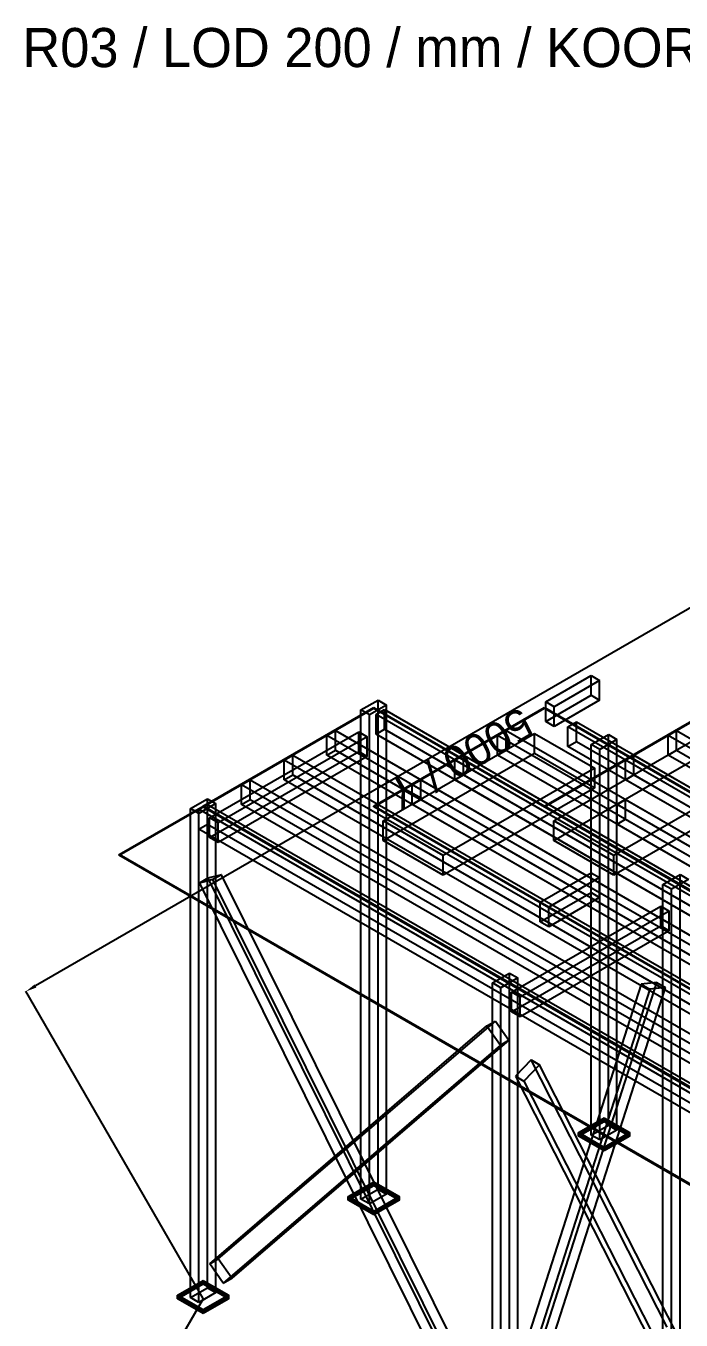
# Model space of a CAD drawing. Header units: millimetres. Extents: x -5230 to 17056, y -12562 to 3959.
# Drawn here: x -5230 to -1904, y -2609 to 3959 of the extents above; entities that cross this region are included whole.
import ezdxf

# ---------------------------------------------------------------- set-up
doc = ezdxf.new("R2010")
doc.units = ezdxf.units.MM
for name, color, linetype, true_color in [('balok', 7, 'Continuous', 0x333333), ('baseplate', 7, 'Continuous', 0x555555), ('bracing', 7, 'Continuous', 0x111111), ('dek', 7, 'Continuous', 0x444444), ('dim', 7, 'Continuous', 0x222222), ('kolom', 7, 'Continuous', 0x111111), ('stiffener', 7, 'Continuous', 0x666666)]:
    doc.layers.add(name, color=color, linetype=linetype, true_color=true_color)
doc.dimstyles.get("Standard").update_dxf_attribs({"dimtxt": 2.5, "dimasz": 2.5, "dimexe": 1.25, "dimexo": 0.625, "dimtad": 1, "dimcen": 2.5, "dimazin": 3, "dimtfac": 1, "dimtmove": 0, "dimatfit": 3})

msp = doc.modelspace()

# ---------------------------------------------------------------- linework, layer by layer
at = {"layer": 'balok'}
for p, q in [((-2591.14128, 528.97), (-2360.78528, 661.97)), ((-2360.78528, 661.97), (-2317.48528, 636.97)), ((-2360.78528, 561.97), (-2360.78528, 661.97)), ((-2317.48528, 636.97), (-2547.84128, 503.97)), ((-2317.48528, 536.97), (-2317.48528, 636.97)), ((-2591.14128, 428.97), (-2360.78528, 561.97)), ((-2547.84128, 503.97), (-2591.14128, 528.97)), ((-2591.14128, 428.97), (-2591.14128, 528.97)), ((-2317.48528, 536.97), (-2547.84128, 403.97)), ((-2360.78528, 561.97), (-2317.48528, 536.97)), ((-3452.73334, 464.475), (-3409.43334, 489.475)), ((664.23066, -1912.525), (-3452.73334, 464.475)), ((-3452.73334, 364.475), (-3452.73334, 464.475)), ((-3409.43334, 489.475), (707.53066, -1887.525)), ((-3409.43334, 389.475), (-3409.43334, 489.475)), ((-2547.84128, 403.97), (-2547.84128, 503.97)), ((-2547.84128, 403.97), (-2591.14128, 428.97)), ((-2478.47468, 401.98), (-2435.17468, 426.98)), ((1530.23932, -1912.52), (-2478.47468, 401.98)), ((-2478.47468, 301.98), (-2478.47468, 401.98)), ((-2435.17468, 426.98), (1573.53932, -1887.52)), ((-2435.17468, 326.98), (-2435.17468, 426.98)), ((-3452.73334, 364.475), (-3409.43334, 389.475)), ((664.23066, -2012.525), (-3452.73334, 364.475)), ((-3409.43334, 389.475), (707.53066, -1987.525)), ((-2478.47468, 301.98), (-2435.17468, 326.98)), ((1530.23932, -2012.52), (-2478.47468, 301.98)), ((-2435.17468, 326.98), (1573.53932, -1987.52)), ((-4351.72794, -16.575), (-4308.42794, 8.425)), ((-4308.42794, 8.425), (289.96278, -2646.535)), ((-4308.42794, -91.575), (-4308.42794, 8.425)), ((246.66278, -2671.535), (-4351.72794, -16.575)), ((-4351.72794, -116.575), (-4351.72794, -16.575)), ((-4351.72794, -116.575), (-4308.42794, -91.575)), ((246.66278, -2771.535), (-4351.72794, -116.575)), ((-4308.42794, -91.575), (289.96278, -2746.535)), ((-2619.28628, -487.3), (-2361.21828, -338.3)), ((-2317.91828, -363.3), (-2575.98628, -512.3)), ((-2361.21828, -338.3), (-2317.91828, -363.3)), ((-2361.21828, -438.3), (-2361.21828, -338.3)), ((-2317.91828, -463.3), (-2317.91828, -363.3)), ((-2619.28628, -587.3), (-2361.21828, -438.3)), ((-2361.21828, -438.3), (-2317.91828, -463.3)), ((-2575.98628, -512.3), (-2619.28628, -487.3)), ((-2619.28628, -587.3), (-2619.28628, -487.3)), ((-2317.91828, -463.3), (-2575.98628, -612.3)), ((-2575.98628, -612.3), (-2575.98628, -512.3)), ((-2575.98628, -612.3), (-2619.28628, -587.3))]:
    msp.add_line(p, q, dxfattribs=at)
at = {"layer": 'baseplate'}
for p, q in [((-2424.8, -1657.03), (-2294.9, -1582.03)), ((-2424.8, -1665.03), (-2294.9, -1590.03)), ((-2424.8, -1675.03), (-2294.9, -1600.03)), ((-2294.9, -1582.03), (-2165, -1657.03)), ((-2294.9, -1590.03), (-2294.9, -1582.03)), ((-2294.9, -1590.03), (-2165, -1665.03)), ((-2294.9, -1600.03), (-2294.9, -1590.03)), ((-2294.9, -1600.03), (-2165, -1675.03)), ((-2294.9, -1732.03), (-2424.8, -1657.03)), ((-2424.8, -1665.03), (-2424.8, -1657.03)), ((-2294.9, -1740.03), (-2424.8, -1665.03)), ((-2424.8, -1675.03), (-2424.8, -1665.03)), ((-2294.9, -1750.03), (-2424.8, -1675.03)), ((-2165, -1657.03), (-2294.9, -1732.03)), ((-2165, -1665.03), (-2294.9, -1740.03)), ((-2165, -1675.03), (-2294.9, -1750.03)), ((-2165, -1665.03), (-2165, -1657.03)), ((-2165, -1675.03), (-2165, -1665.03)), ((-2294.9, -1740.03), (-2294.9, -1732.03)), ((-2294.9, -1750.03), (-2294.9, -1740.03)), ((-3593.93464, -1982.01), (-3464.00866, -1906.995)), ((-3593.93464, -1990.01), (-3464.00866, -1914.995)), ((-3593.93464, -2000.01), (-3464.00866, -1924.995)), ((-3464.00866, -1906.995), (-3334.09134, -1982.005)), ((-3464.00866, -1914.995), (-3464.00866, -1906.995)), ((-3464.00866, -1914.995), (-3334.09134, -1990.005)), ((-3464.00866, -1924.995), (-3464.00866, -1914.995)), ((-3464.00866, -1924.995), (-3334.09134, -2000.005)), ((-3464.01732, -2057.02), (-3593.93464, -1982.01)), ((-3593.93464, -1990.01), (-3593.93464, -1982.01)), ((-3464.01732, -2065.02), (-3593.93464, -1990.01)), ((-3593.93464, -2000.01), (-3593.93464, -1990.01)), ((-3464.01732, -2075.02), (-3593.93464, -2000.01)), ((-3334.09134, -1982.005), (-3464.01732, -2057.02)), ((-3334.09134, -1990.005), (-3464.01732, -2065.02)), ((-3334.09134, -2000.005), (-3464.01732, -2075.02)), ((-3334.09134, -1990.005), (-3334.09134, -1982.005)), ((-3334.09134, -2000.005), (-3334.09134, -1990.005)), ((-3464.01732, -2065.02), (-3464.01732, -2057.02)), ((-3464.01732, -2075.02), (-3464.01732, -2065.02)), ((-4459.91732, -2482), (-4330, -2406.99)), ((-4459.91732, -2490), (-4330, -2414.99)), ((-4459.91732, -2500), (-4330, -2424.99)), ((-4330, -2406.99), (-4200.08268, -2482)), ((-4330, -2414.99), (-4330, -2406.99)), ((-4330, -2414.99), (-4200.08268, -2490)), ((-4330, -2424.99), (-4330, -2414.99)), ((-4330, -2424.99), (-4200.08268, -2500)), ((-4330, -2557.01), (-4459.91732, -2482)), ((-4459.91732, -2490), (-4459.91732, -2482)), ((-4330, -2565.01), (-4459.91732, -2490)), ((-4459.91732, -2500), (-4459.91732, -2490)), ((-4200.08268, -2482), (-4330, -2557.01)), ((-4200.08268, -2490), (-4330, -2565.01)), ((-4200.08268, -2490), (-4200.08268, -2482)), ((-4200.08268, -2500), (-4200.08268, -2490)), ((-4330, -2575.01), (-4459.91732, -2500)), ((-4200.08268, -2500), (-4330, -2575.01)), ((-4330, -2565.01), (-4330, -2557.01)), ((-4330, -2575.01), (-4330, -2565.01))]:
    msp.add_line(p, q, dxfattribs=at)
at = {"layer": 'bracing'}
for p, q in [((-4306.02046, -365.525), (-4349.32046, -390.525)), ((-4280.3349, -373.315), (-4349.32046, -390.525)), ((-4349.32046, -390.525), (-2942.4948, -3222.89)), ((-4237.0349, -348.315), (-4306.02046, -365.525)), ((-4306.02046, -365.525), (-2899.1948, -3197.89)), ((-4237.0349, -348.315), (-4280.3349, -373.315)), ((-2873.50924, -3204.73), (-4280.3349, -373.315)), ((-2830.20924, -3179.73), (-4237.0349, -348.315)), ((-2106.25056, -904.65), (-2797.06742, -3058.385)), ((-2717.47336, -3049.61), (-2026.6565, -895.875)), ((-2026.6565, -895.875), (-2106.25056, -904.65)), ((-2106.25056, -904.65), (-2062.95056, -929.65)), ((-2026.6565, -895.875), (-1983.3565, -920.875)), ((-2062.95056, -929.65), (-2753.76742, -3083.385)), ((-2674.17336, -3074.61), (-1983.3565, -920.875)), ((-1983.3565, -920.875), (-2062.95056, -929.65)), ((-4296.9621, -2322.875), (-2890.13644, -1115.97)), ((-4253.6621, -2297.875), (-2846.83644, -1090.97)), ((-2890.13644, -1115.97), (-2846.83644, -1090.97)), ((-2890.13644, -1115.97), (-2821.15954, -1212.835)), ((-2846.83644, -1090.97), (-2777.85954, -1187.835)), ((-2821.15954, -1212.835), (-4227.9852, -2420.69)), ((-2777.85954, -1187.835), (-4184.6852, -2395.69)), ((-2821.15954, -1212.835), (-2777.85954, -1187.835)), ((-2665.40944, -1287.92), (-2745.0035, -1371.065)), ((-2622.10944, -1312.92), (-2701.7035, -1396.065)), ((-1974.59258, -2643.945), (-2665.40944, -1287.92)), ((-2665.40944, -1287.92), (-2622.10944, -1312.92)), ((-1931.29258, -2668.945), (-2622.10944, -1312.92)), ((-2745.0035, -1371.065), (-2054.18664, -2727.08)), ((-2745.0035, -1371.065), (-2701.7035, -1396.065)), ((-2701.7035, -1396.065), (-2010.88664, -2752.08)), ((-4296.9621, -2322.875), (-4253.6621, -2297.875)), ((-4184.6852, -2395.69), (-4253.6621, -2297.875)), ((-4227.9852, -2420.69), (-4296.9621, -2322.875)), ((-4227.9852, -2420.69), (-4184.6852, -2395.69))]:
    msp.add_line(p, q, dxfattribs=at)
at = {"layer": 'dek'}
for p, q in [((-4330, 0), (-3464.00866, 499.995)), ((-4330, -4), (-3464.00866, 495.995)), ((-3464.00866, 0.005), (-2598, 500.01)), ((-3464.00866, 499.995), (736.12598, -1925.025)), ((-3464.00866, 495.995), (-3464.00866, 499.995)), ((-3464.00866, -3.995), (-2598, 496.01)), ((-3464.00866, 495.995), (736.12598, -1929.025)), ((-2598, 500.01), (1602.13464, -1925.01)), ((-2598, 496.01), (-2598, 500.01)), ((-2598, 0.01), (-1732.00866, 500.005)), ((-2598, 496.01), (1602.13464, -1929.01)), ((-2598, -3.99), (-1732.00866, 496.005)), ((-4756.08066, -246.005), (-4330, 0)), ((-4330, 0), (10998.20866, -8850.005)), ((-4330, -4), (-4330, 0)), ((-129.86536, -2425.02), (-4330, 0)), ((736.12598, -2425.015), (-3464.00866, 0.005)), ((-3464.00866, -3.995), (-3464.00866, 0.005)), ((1602.13464, -2425.01), (-2598, 0.01)), ((-2598, -3.99), (-2598, 0.01)), ((-4756.08066, -250.005), (-4330, -4)), ((-4330, -4), (10998.20866, -8854.005)), ((-129.86536, -2429.02), (-4330, -4)), ((736.12598, -2429.015), (-3464.00866, -3.995)), ((1602.13464, -2429.01), (-2598, -3.99)), ((10572.128, -9096.01), (-4756.08066, -246.005)), ((-4756.08066, -250.005), (-4756.08066, -246.005)), ((10572.128, -9100.01), (-4756.08066, -250.005))]:
    msp.add_line(p, q, dxfattribs=at)
at = {"layer": 'kolom'}
for p, q in [((-3528.95866, 487.485), (-3442.35866, 537.485)), ((-3442.35866, 537.485), (-3399.05866, 512.485)), ((-3442.35866, -1944.505), (-3442.35866, 537.485)), ((-3485.65866, 462.485), (-3528.95866, 487.485)), ((-3528.95866, -1994.505), (-3528.95866, 487.485)), ((-3399.05866, 512.485), (-3485.65866, 462.485)), ((-3485.65866, -2019.505), (-3485.65866, 462.485)), ((-3399.05866, -1969.505), (-3399.05866, 512.485)), ((-2359.82402, 312.475), (-2273.22402, 362.475)), ((-2229.92402, 337.475), (-2316.52402, 287.475)), ((-2273.22402, 362.475), (-2229.92402, 337.475)), ((-2273.22402, -1619.515), (-2273.22402, 362.475)), ((-2229.92402, -1644.515), (-2229.92402, 337.475)), ((-2316.52402, 287.475), (-2359.82402, 312.475)), ((-2359.82402, -1669.515), (-2359.82402, 312.475)), ((-2316.52402, -1694.515), (-2316.52402, 287.475)), ((-4394.95, -12.51), (-4308.35, 37.49)), ((-4265.05, 12.49), (-4351.65, -37.51)), ((-4308.35, 37.49), (-4265.05, 12.49)), ((-4308.35, -2444.5), (-4308.35, 37.49)), ((-4265.05, -2469.5), (-4265.05, 12.49)), ((-4351.65, -37.51), (-4394.95, -12.51)), ((-4394.95, -2494.5), (-4394.95, -12.51)), ((-4351.65, -2519.5), (-4351.65, -37.51)), ((-1996.13866, -397.515), (-1909.53866, -347.515)), ((-1866.23866, -372.515), (-1952.83866, -422.515)), ((-1909.53866, -347.515), (-1866.23866, -372.515)), ((-1909.53866, -2829.505), (-1909.53866, -347.515)), ((-1952.83866, -422.515), (-1996.13866, -397.515)), ((-1996.13866, -2879.505), (-1996.13866, -397.515)), ((-1952.83866, -2904.505), (-1952.83866, -422.515)), ((-2862.13, -897.51), (-2775.53, -847.51)), ((-2775.53, -847.51), (-2732.23, -872.51)), ((-2775.53, -3329.5), (-2775.53, -847.51)), ((-2818.83, -922.51), (-2862.13, -897.51)), ((-2862.13, -3379.5), (-2862.13, -897.51)), ((-2732.23, -872.51), (-2818.83, -922.51)), ((-2732.23, -3354.5), (-2732.23, -872.51)), ((-2818.83, -3404.5), (-2818.83, -922.51)), ((-2359.82402, -1669.515), (-2273.22402, -1619.515)), ((-2273.22402, -1619.515), (-2229.92402, -1644.515)), ((-2316.52402, -1694.515), (-2359.82402, -1669.515)), ((-2229.92402, -1644.515), (-2316.52402, -1694.515)), ((-3528.95866, -1994.505), (-3442.35866, -1944.505)), ((-3399.05866, -1969.505), (-3485.65866, -2019.505)), ((-3442.35866, -1944.505), (-3399.05866, -1969.505)), ((-3485.65866, -2019.505), (-3528.95866, -1994.505)), ((-4394.95, -2494.5), (-4308.35, -2444.5)), ((-4351.65, -2519.5), (-4394.95, -2494.5)), ((-4265.05, -2469.5), (-4351.65, -2519.5)), ((-4308.35, -2444.5), (-4265.05, -2469.5))]:
    msp.add_line(p, q, dxfattribs=at)
at = {"layer": 'stiffener'}
for p, q in [((-4297.15262, -60.065), (-3540.26862, 376.935)), ((-3496.96862, 351.935), (-4253.85262, -85.065)), ((-3702.14134, 358.475), (-3658.84134, 383.475)), ((497.95866, -2066.525), (-3702.14134, 358.475)), ((-3702.14134, 258.475), (-3702.14134, 358.475)), ((-3658.84134, 383.475), (541.25866, -2041.525)), ((-3658.84134, 283.475), (-3658.84134, 383.475)), ((-3540.26862, 376.935), (-3496.96862, 351.935)), ((-3540.26862, 276.935), (-3540.26862, 376.935)), ((-3496.96862, 251.935), (-3496.96862, 351.935)), ((-3416.30072, -75.44), (-2647.55252, 368.41)), ((-2836.12402, 358.485), (-2792.82402, 383.485)), ((1363.97598, -2066.515), (-2836.12402, 358.485)), ((-2836.12402, 258.485), (-2836.12402, 358.485)), ((-2792.82402, 383.485), (1407.27598, -2041.515)), ((-2792.82402, 283.485), (-2792.82402, 383.485)), ((-2647.55252, 368.41), (-2342.63392, 192.36)), ((-2647.55252, 268.41), (-2647.55252, 368.41)), ((-2550.25742, -75.415), (-1781.50922, 368.435)), ((-1970.13268, 358.46), (-1926.83268, 383.46)), ((2229.96732, -2066.54), (-1970.13268, 358.46)), ((-1970.13268, 258.46), (-1970.13268, 358.46)), ((-1926.83268, 383.46), (2273.26732, -2041.54)), ((-1926.83268, 283.46), (-1926.83268, 383.46)), ((-4297.15262, -160.065), (-3540.26862, 276.935)), ((-3702.14134, 258.475), (-3658.84134, 283.475)), ((-3658.84134, 283.475), (541.25866, -2141.525)), ((-3540.26862, 276.935), (-3496.96862, 251.935)), ((-3416.30072, -175.44), (-2647.55252, 268.41)), ((-2836.12402, 258.485), (-2792.82402, 283.485)), ((-2792.82402, 283.485), (1407.27598, -2141.515)), ((-2647.55252, 268.41), (-2342.63392, 92.36)), ((-2550.25742, -175.415), (-1781.50922, 268.435)), ((-1970.13268, 258.46), (-1926.83268, 283.46)), ((-1926.83268, 283.46), (2273.26732, -2141.54)), ((-3496.96862, 251.935), (-4253.85262, -185.065)), ((-3918.64134, 233.475), (-3875.34134, 258.475)), ((281.45866, -2191.525), (-3918.64134, 233.475)), ((-3918.64134, 133.475), (-3918.64134, 233.475)), ((-3875.34134, 258.475), (324.75866, -2166.525)), ((-3875.34134, 158.475), (-3875.34134, 258.475)), ((497.95866, -2166.525), (-3702.14134, 258.475)), ((-3052.62402, 233.485), (-3009.32402, 258.485)), ((1147.47598, -2191.515), (-3052.62402, 233.485)), ((-3052.62402, 133.485), (-3052.62402, 233.485)), ((-3009.32402, 258.485), (1190.77598, -2166.515)), ((-3009.32402, 158.485), (-3009.32402, 258.485)), ((1363.97598, -2166.515), (-2836.12402, 258.485)), ((-2186.63268, 233.46), (-2143.33268, 258.46)), ((2013.46732, -2191.54), (-2186.63268, 233.46)), ((-2186.63268, 133.46), (-2186.63268, 233.46)), ((-2143.33268, 258.46), (2056.76732, -2166.54)), ((-2143.33268, 158.46), (-2143.33268, 258.46)), ((2229.96732, -2166.54), (-1970.13268, 258.46)), ((-4135.14134, 108.475), (-4091.84134, 133.475)), ((-4091.84134, 133.475), (108.25866, -2291.525)), ((-4091.84134, 33.475), (-4091.84134, 133.475)), ((-3918.64134, 133.475), (-3875.34134, 158.475)), ((281.45866, -2291.525), (-3918.64134, 133.475)), ((-3875.34134, 158.475), (324.75866, -2266.525)), ((-3269.12402, 108.485), (-3225.82402, 133.485)), ((-3225.82402, 133.485), (974.27598, -2291.515)), ((-3225.82402, 33.485), (-3225.82402, 133.485)), ((-2342.63392, 192.36), (-3111.38212, -251.49)), ((-3052.62402, 133.485), (-3009.32402, 158.485)), ((1147.47598, -2291.515), (-3052.62402, 133.485)), ((-3009.32402, 158.485), (1190.77598, -2266.515)), ((-2342.63392, 92.36), (-2342.63392, 192.36)), ((-1476.59062, 192.385), (-2245.33882, -251.465)), ((-2186.63268, 133.46), (-2143.33268, 158.46)), ((2013.46732, -2291.54), (-2186.63268, 133.46)), ((-2143.33268, 158.46), (2056.76732, -2266.54)), ((64.95866, -2316.525), (-4135.14134, 108.475)), ((-4135.14134, 8.475), (-4135.14134, 108.475)), ((930.97598, -2316.515), (-3269.12402, 108.485)), ((-3269.12402, 8.485), (-3269.12402, 108.485)), ((-2342.63392, 92.36), (-3111.38212, -351.49)), ((-1476.59062, 92.385), (-2245.33882, -351.465)), ((-4135.14134, 8.475), (-4091.84134, 33.475)), ((64.95866, -2416.525), (-4135.14134, 8.475)), ((-4091.84134, 33.475), (108.25866, -2391.525)), ((-3269.12402, 8.485), (-3225.82402, 33.485)), ((930.97598, -2416.515), (-3269.12402, 8.485)), ((-3225.82402, 33.485), (974.27598, -2391.515)), ((-2229.06668, 7.96), (-2185.76668, 32.96)), ((1796.96732, -2316.54), (-2229.06668, 7.96)), ((-2229.06668, -92.04), (-2229.06668, 7.96)), ((-2185.76668, 32.96), (1840.26732, -2291.54)), ((-2185.76668, -67.04), (-2185.76668, 32.96)), ((-4253.85262, -85.065), (-4297.15262, -60.065)), ((-4297.15262, -160.065), (-4297.15262, -60.065)), ((-4253.85262, -185.065), (-4253.85262, -85.065)), ((-3111.38212, -251.49), (-3416.30072, -75.44)), ((-3416.30072, -175.44), (-3416.30072, -75.44)), ((-2245.33882, -251.465), (-2550.25742, -75.415)), ((-2550.25742, -175.415), (-2550.25742, -75.415)), ((-2229.06668, -92.04), (-2185.76668, -67.04)), ((1796.96732, -2416.54), (-2229.06668, -92.04)), ((-2185.76668, -67.04), (1840.26732, -2391.54)), ((-4253.85262, -185.065), (-4297.15262, -160.065)), ((-3111.38212, -351.49), (-3416.30072, -175.44)), ((-2245.33882, -351.465), (-2550.25742, -175.415)), ((-3111.38212, -351.49), (-3111.38212, -251.49)), ((-2245.33882, -351.465), (-2245.33882, -251.465)), ((-2764.3586, -945.05), (-2007.4746, -508.05)), ((-2007.4746, -508.05), (-1964.1746, -533.05)), ((-2007.4746, -608.05), (-2007.4746, -508.05)), ((-1964.1746, -533.05), (-2721.0586, -970.05)), ((-1964.1746, -633.05), (-1964.1746, -533.05)), ((-2764.3586, -1045.05), (-2007.4746, -608.05)), ((-1964.1746, -633.05), (-2721.0586, -1070.05)), ((-2007.4746, -608.05), (-1964.1746, -633.05)), ((-2721.0586, -970.05), (-2764.3586, -945.05)), ((-2764.3586, -1045.05), (-2764.3586, -945.05)), ((-2721.0586, -1070.05), (-2721.0586, -970.05)), ((-2721.0586, -1070.05), (-2764.3586, -1045.05))]:
    msp.add_line(p, q, dxfattribs=at)

# ---------------------------------------------------------------- texts
at = {"layer": 'dim'}
msp.add_text('R03 / LOD 200 / mm / KOORDINASI', height=198.7540937, dxfattribs=at).set_placement((-5247.58819, 3749.9947))

# ---------------------------------------------------------------- dimensions: what is measured, and where the dimension line sits
for base, p1, p2, angle, text, override in [((-900.0198, 1558.83429), (0, 0), (-4330, -2500), 210.000727781, '5000 / Y', {"dimtxt": 160, "dimasz": 56, "dimtad": 1}), ((-5030.0154, -3712.42667), (-4330, -2500), (10998.2, -11350), 329.999272219, '17700 / X', {"dimtxt": 190, "dimasz": 66.5, "dimtad": 1})]:
    msp.add_linear_dim(base=base, p1=p1, p2=p2, angle=angle, text=text, dimstyle='Standard', override=override, dxfattribs=at).render()

doc.saveas('drawing.dxf')
